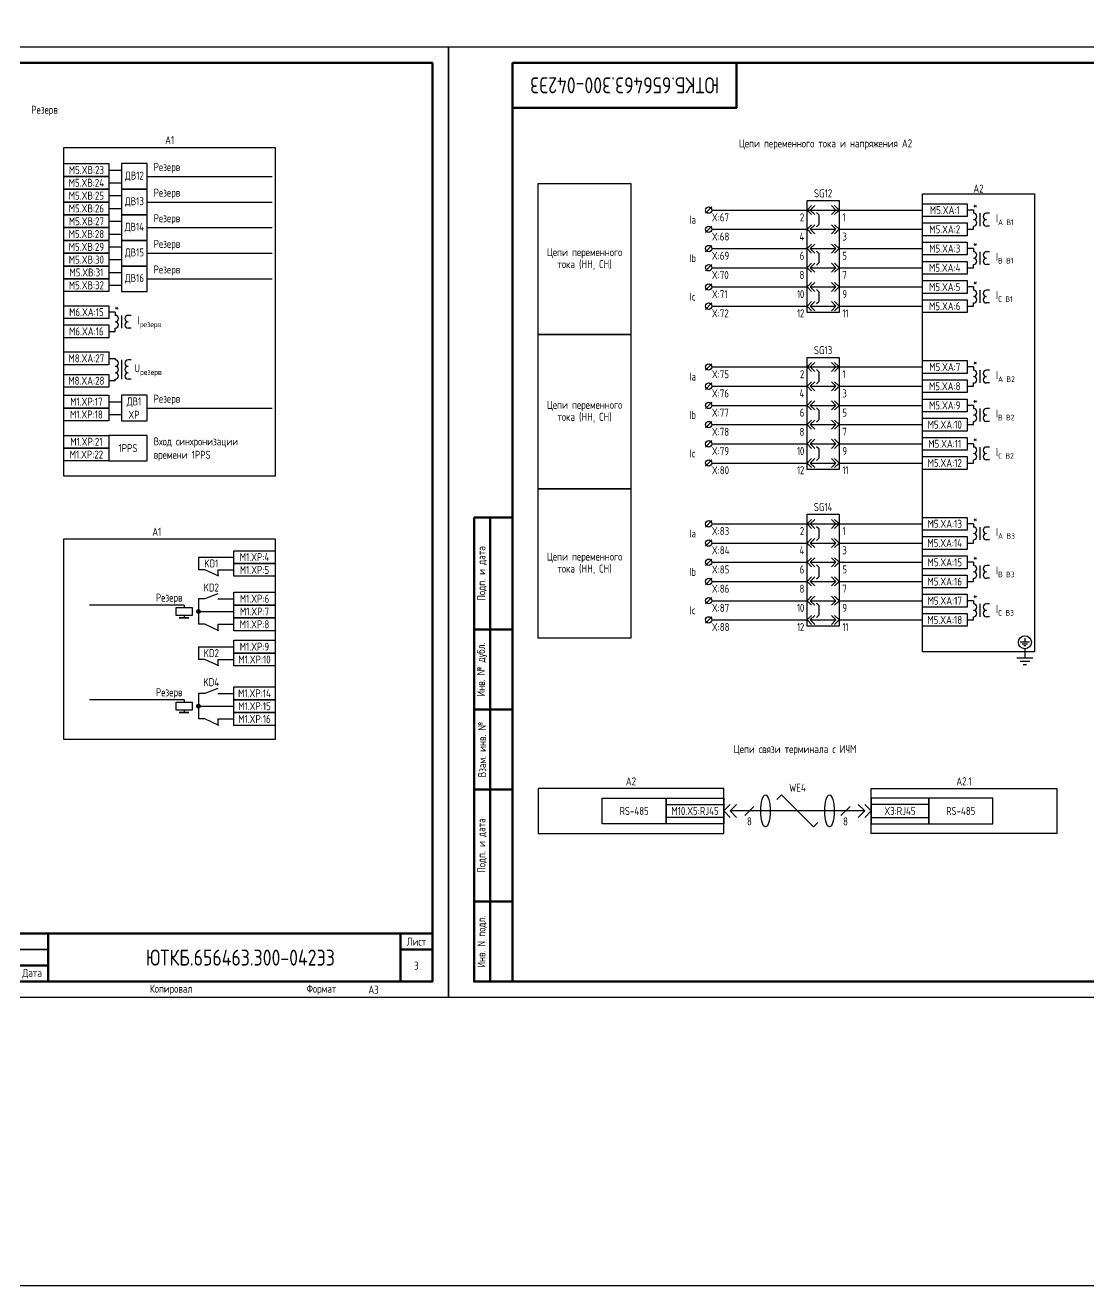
# Model space of a CAD drawing. Header units: millimetres. Extents: x -1117 to 5846, y -90 to 586.
# Drawn here: x 1127.8 to 1460, y -90 to 303.8 of the extents above; entities that cross this region are included whole.
import ezdxf

# ---------------------------------------------------------------- set-up
doc = ezdxf.new("R2010")
doc.units = ezdxf.units.MM
doc.styles.add('Gost_type_A', font='GOST_A.TTF')

# ---------------------------------------------------------------- blocks, each defined once
blk = doc.blocks.new('Формат_А3')
blk.add_lwpolyline([(-420, 297), (0, 297), (0, 0), (-420, 0)], close=True)
at = {"lineweight": 50}
blk.add_lwpolyline([(-400, 292), (-5, 292), (-5, 5), (-400, 5)], close=True, dxfattribs=at)
blk = doc.blocks.new('Штамп малый нижний')
at = {"lineweight": 50}
for points in [[(-185, 15), (-178, 15), (-178, 5), (-185, 5)], [(-178, 15), (-168, 15), (-168, 5), (-178, 5)], [(-168, 15), (-145, 15), (-145, 5), (-168, 5)], [(-145, 15), (-130, 15), (-130, 5), (-145, 5)], [(-130, 15), (-120, 15), (-120, 5), (-130, 5)], [(-120, 15), (-10, 15), (-10, 0), (-120, 0)], [(-10, 15), (0, 15), (0, 10), (-10, 10)], [(-10, 10), (0, 10), (0, 0), (-10, 0)], [(-185, 5), (-178, 5), (-178, 0), (-185, 0)], [(-178, 5), (-168, 5), (-168, 0), (-178, 0)], [(-168, 5), (-145, 5), (-145, 0), (-168, 0)], [(-145, 5), (-130, 5), (-130, 0), (-145, 0)], [(-130, 5), (-120, 5), (-120, 0), (-130, 0)]]:
    blk.add_lwpolyline(points, close=True, dxfattribs=at)
for points in [[(-185, 15), (-178, 15), (-178, 10), (-185, 10)], [(-178, 15), (-168, 15), (-168, 10), (-178, 10)], [(-168, 15), (-145, 15), (-145, 10), (-168, 10)], [(-145, 15), (-130, 15), (-130, 10), (-145, 10)], [(-130, 15), (-120, 15), (-120, 10), (-130, 10)], [(-185, 10), (-178, 10), (-178, 5), (-185, 5)], [(-178, 10), (-168, 10), (-168, 5), (-178, 5)], [(-168, 10), (-145, 10), (-145, 5), (-168, 5)], [(-145, 10), (-130, 10), (-130, 5), (-145, 5)], [(-130, 10), (-120, 10), (-120, 5), (-130, 5)]]:
    blk.add_lwpolyline(points, close=True)
at = {"char_height": 2.5, "style": 'Gost_type_A'}
for s, insert, width, attachment_point in [('Лист', (-5, 12.5), 10, 5), ('№ докум.', (-156.5, 2.5), 23, 5), ('Подп.', (-137.5, 2.5), 15, 5), ('Дата', (-125, 2.5), 10, 5), ('Изм.', (-181.5, 2.5), 7, 5), ('Лист', (-173, 2.5), 10, 5), ('Копировал', (-75, -2.53), 13.1202, 6), ('Формат', (-30, -2.53), 13.1202, 6)]:
    blk.add_mtext(s, dxfattribs=dict(at, insert=insert, width=width, attachment_point=attachment_point))
blk = doc.blocks.new('Штамп угловой верхний')
at = {"lineweight": 50}
blk.add_lwpolyline([(0, 0), (70, 0), (70, -14), (0, -14)], close=True, dxfattribs=at)
blk = doc.blocks.new('Штамп левый нижний')
at = {"lineweight": 50}
for points in [[(-12, 145), (-7, 145), (-7, 110), (-12, 110)], [(-7, 145), (0, 145), (0, 110), (-7, 110)], [(-12, 110), (-7, 110), (-7, 85), (-12, 85)], [(-7, 110), (0, 110), (0, 85), (-7, 85)], [(-12, 85), (-7, 85), (-7, 60), (-12, 60)], [(-7, 85), (0, 85), (0, 60), (-7, 60)], [(-12, 60), (-7, 60), (-7, 25), (-12, 25)], [(-7, 60), (0, 60), (0, 25), (-7, 25)], [(-12, 25), (-7, 25), (-7, 0), (-12, 0)], [(-7, 25), (0, 25), (0, 0), (-7, 0)]]:
    blk.add_lwpolyline(points, close=True, dxfattribs=at)
at = {"char_height": 2.5, "attachment_point": 5, "rotation": 90, "style": 'Gost_type_A'}
for s, insert, width in [('Подп. и дата', (-9.5, 127.5), 35), ('Инв. № дубл.', (-9.5, 97.5), 25), ('Взам. инв. №', (-9.5, 72.5), 25), ('Подп. и дата', (-9.5, 42.5), 35), ('Инв. N подл.', (-9.5, 12.5), 25)]:
    blk.add_mtext(s, dxfattribs=dict(at, insert=insert, width=width))
blk = doc.blocks.new('БИ_разъем')
for p, q in [((0, 0), (1.41, 1.41)), ((0, 0), (1.41, 1.41)), ((0, 0), (1.41, -1.41)), ((0, 0), (1.41, -1.41)), ((1, 0), (2.41, 1.41)), ((1, 0), (2.41, -1.41)), ((1, 0), (9, 0)), ((9, 0), (7.59, 1.41)), ((9, 0), (7.59, -1.41)), ((10, 0), (8.59, 1.41)), ((10, 0), (8.59, 1.41)), ((10, 0), (8.59, -1.41)), ((10, 0), (8.59, -1.41))]:
    blk.add_line(p, q)
blk = doc.blocks.new('БИ_перемычка')
for p, q in [((2.97, -0.79), (3.67, -1.5)), ((3.67, -1.5), (3.67, -4.5)), ((2.97, -5.21), (3.67, -4.5))]:
    blk.add_line(p, q)
blk = doc.blocks.new('POINT')
at = {"const_width": 0.75}
blk.add_lwpolyline([(-0.375, 0, 1), (0.375, 0, 1)], format="xyb", close=True, dxfattribs=at)

msp = doc.modelspace()

# ---------------------------------------------------------------- linework, layer by layer
for p, q in [((1153.94, 258.53), (1157.94, 258.53)), ((1165.94, 256.53), (1204.94, 256.53)), ((1153.94, 254.53), (1157.94, 254.53)), ((1153.94, 250.53), (1157.94, 250.53)), ((1165.94, 248.53), (1204.94, 248.53)), ((1153.94, 246.53), (1157.94, 246.53)), ((1342.27, 247), (1340.27, 245)), ((1342.27, 246), (1382, 246)), ((1382.01, 246), (1408, 246)), ((1424, 246), (1422, 246)), ((1153.94, 242.53), (1157.94, 242.53)), ((1165.94, 240.53), (1204.94, 240.53)), ((1342.27, 241), (1340.27, 239)), ((1153.94, 238.53), (1157.94, 238.53)), ((1342.28, 240), (1372, 240)), ((1382.01, 240), (1408, 240)), ((1422, 240), (1424, 240)), ((1153.94, 234.53), (1157.94, 234.53)), ((1165.94, 232.53), (1204.94, 232.53)), ((1342.27, 235), (1340.27, 233)), ((1342.28, 234), (1372, 234)), ((1382.01, 234), (1408, 234)), ((1424, 234), (1422, 234)), ((1153.94, 230.53), (1157.94, 230.53)), ((1342.27, 229), (1340.27, 227)), ((1153.94, 226.53), (1157.94, 226.53)), ((1165.94, 224.53), (1204.94, 224.53)), ((1342.28, 228), (1372, 228)), ((1382.01, 228), (1408, 228)), ((1422, 228), (1424, 228)), ((1153.94, 222.53), (1157.94, 222.53)), ((1342.27, 223), (1340.27, 221)), ((1342.28, 222), (1372, 222)), ((1382.01, 222), (1408, 222)), ((1424, 222), (1422, 222)), ((1342.27, 217), (1340.27, 215)), ((1155.94, 214.13), (1153.94, 214.13)), ((1342.28, 216), (1372, 216)), ((1382.01, 216), (1408, 216)), ((1422, 216), (1424, 216)), ((1153.94, 208.13), (1155.94, 208.13)), ((1342.27, 198), (1340.27, 196)), ((1342.27, 197), (1382, 197)), ((1382.01, 197), (1408, 197)), ((1424, 197), (1422, 197)), ((1342.27, 192), (1340.27, 190)), ((1342.28, 191), (1372, 191)), ((1382.01, 191), (1408, 191)), ((1422, 191), (1424, 191)), ((1153.94, 186.16), (1157.94, 186.16)), ((1342.27, 186), (1340.27, 184)), ((1153.94, 182.16), (1157.94, 182.16)), ((1165.94, 184.16), (1204.94, 184.16)), ((1342.28, 185), (1372, 185)), ((1382.01, 185), (1408, 185)), ((1424, 185), (1422, 185)), ((1342.27, 180), (1340.27, 178)), ((1342.28, 179), (1372, 179)), ((1382.01, 179), (1408, 179)), ((1422, 179), (1424, 179)), ((1342.27, 174), (1340.27, 172)), ((1342.28, 173), (1372, 173)), ((1382.01, 173), (1408, 173)), ((1424, 173), (1422, 173)), ((1342.27, 168), (1340.27, 166)), ((1342.28, 167), (1372, 167)), ((1382.01, 167), (1408, 167)), ((1422, 167), (1424, 167)), ((1342.27, 149), (1340.27, 147)), ((1342.27, 148), (1382, 148)), ((1382.01, 148), (1408, 148)), ((1424, 148), (1422, 148)), ((1342.27, 143), (1340.27, 141)), ((1342.28, 142), (1372, 142)), ((1382.01, 142), (1408, 142)), ((1422, 142), (1424, 142)), ((1181.94, 137.62), (1181.94, 133.62)), ((1342.27, 137), (1340.27, 135)), ((1342.28, 136), (1372, 136)), ((1382.01, 136), (1408, 136)), ((1424, 136), (1422, 136)), ((1187.94, 133.62), (1187.94, 131.61)), ((1342.27, 131), (1340.27, 129)), ((1342.28, 130), (1372, 130)), ((1382.01, 130), (1408, 130)), ((1422, 130), (1424, 130)), ((1177.44, 122.62), (1147.94, 122.62)), ((1177.44, 122.62), (1177.44, 121.87)), ((1342.27, 125), (1340.27, 123)), ((1342.28, 124), (1372, 124)), ((1382.01, 124), (1408, 124)), ((1424, 124), (1422, 124)), ((1177.44, 119.37), (1177.44, 118.62)), ((1342.27, 119), (1340.27, 117)), ((1187.94, 116.62), (1187.94, 114.61)), ((1342.28, 118), (1372, 118)), ((1382.01, 118), (1408, 118)), ((1422, 118), (1424, 118)), ((1181.94, 109.62), (1181.94, 105.62)), ((1187.94, 105.62), (1187.94, 103.61)), ((1177.44, 93.05), (1147.94, 93.05)), ((1177.44, 93.05), (1177.44, 92.3)), ((1177.44, 89.8), (1177.44, 89.05)), ((1187.94, 87.05), (1187.94, 85.05)), ((1362.53, 61.85), (1364, 63.32)), ((1364, 63.32), (1374, 53.32)), ((1346, 58.32), (1348, 60.32)), ((1346, 58.32), (1348, 60.32)), ((1348, 58.32), (1350, 60.32)), ((1348, 58.32), (1350, 60.32)), ((1355.41, 59.73), (1352.59, 56.9)), ((1385.41, 59.73), (1382.59, 56.9)), ((1390, 58.32), (1388, 60.32)), ((1390, 58.32), (1388, 60.32)), ((1392, 58.32), (1390, 60.32)), ((1392, 58.32), (1390, 60.32)), ((1346, 58.32), (1348, 56.32)), ((1346, 58.32), (1348, 56.32)), ((1390, 58.32), (1348, 58.32)), ((1348, 58.32), (1350, 56.32)), ((1348, 58.32), (1350, 56.32)), ((1390, 58.32), (1388, 56.32)), ((1390, 58.32), (1388, 56.32)), ((1392, 58.32), (1390, 56.32)), ((1392, 58.32), (1390, 56.32)), ((1374, 53.32), (1375.41, 54.73))]:
    msp.add_line(p, q)
at = {"ltscale": 4}
for p, q in [((1424, 246), (1424, 245)), ((1424, 245.5), (1424, 245)), ((1426, 245), (1426, 241)), ((1426, 245), (1426, 241)), ((1429, 245), (1428, 245)), ((1429, 245), (1428, 245)), ((1424, 240), (1424, 241)), ((1429, 241), (1428, 241)), ((1429, 241), (1428, 241)), ((1424, 234), (1424, 233)), ((1424, 233.5), (1424, 233)), ((1426, 233), (1426, 229)), ((1426, 233), (1426, 229)), ((1429, 233), (1428, 233)), ((1429, 233), (1428, 233)), ((1424, 228), (1424, 229)), ((1429, 229), (1428, 229)), ((1429, 229), (1428, 229)), ((1424, 222), (1424, 221)), ((1424, 221.5), (1424, 221)), ((1426, 221), (1426, 217)), ((1426, 221), (1426, 217)), ((1429, 221), (1428, 221)), ((1429, 221), (1428, 221)), ((1424, 216), (1424, 217)), ((1429, 217), (1428, 217)), ((1429, 217), (1428, 217)), ((1155.94, 214.13), (1155.94, 213.13)), ((1155.94, 213.63), (1155.94, 213.13)), ((1157.94, 213.13), (1157.94, 209.13)), ((1157.94, 213.13), (1157.94, 209.13)), ((1160.94, 213.13), (1159.94, 213.13)), ((1160.94, 213.13), (1159.94, 213.13)), ((1155.94, 208.13), (1155.94, 209.13)), ((1160.94, 209.13), (1159.94, 209.13)), ((1160.94, 209.13), (1159.94, 209.13)), ((1153.94, 199.7), (1155.94, 199.7)), ((1155.94, 199.7), (1155.94, 199.2)), ((1155.94, 199.7), (1155.94, 199.2)), ((1157.94, 199.2), (1157.94, 195.2)), ((1157.94, 197.2), (1157.94, 193.2)), ((1160.94, 199.2), (1159.94, 199.2)), ((1424, 197), (1424, 196)), ((1155.94, 192.7), (1155.94, 193.2)), ((1160.94, 193.2), (1159.94, 193.2)), ((1424, 196.5), (1424, 196)), ((1426, 196), (1426, 192)), ((1426, 196), (1426, 192)), ((1429, 196), (1428, 196)), ((1429, 196), (1428, 196)), ((1155.94, 192.7), (1153.94, 192.7)), ((1424, 191), (1424, 192)), ((1429, 192), (1428, 192)), ((1429, 192), (1428, 192)), ((1424, 185), (1424, 184)), ((1424, 184.5), (1424, 184)), ((1426, 184), (1426, 180)), ((1426, 184), (1426, 180)), ((1429, 184), (1428, 184)), ((1429, 184), (1428, 184)), ((1424, 179), (1424, 180)), ((1429, 180), (1428, 180)), ((1429, 180), (1428, 180)), ((1424, 173), (1424, 172)), ((1424, 172.5), (1424, 172)), ((1426, 172), (1426, 168)), ((1426, 172), (1426, 168)), ((1429, 172), (1428, 172)), ((1429, 172), (1428, 172)), ((1424, 167), (1424, 168)), ((1429, 168), (1428, 168)), ((1429, 168), (1428, 168)), ((1424, 148), (1424, 147)), ((1424, 147.5), (1424, 147)), ((1426, 147), (1426, 143)), ((1426, 147), (1426, 143)), ((1429, 147), (1428, 147)), ((1429, 147), (1428, 147)), ((1424, 142), (1424, 143)), ((1429, 143), (1428, 143)), ((1429, 143), (1428, 143)), ((1424, 136), (1424, 135)), ((1424, 135.5), (1424, 135)), ((1426, 135), (1426, 131)), ((1426, 135), (1426, 131)), ((1429, 135), (1428, 135)), ((1429, 135), (1428, 135)), ((1424, 130), (1424, 131)), ((1429, 131), (1428, 131)), ((1429, 131), (1428, 131)), ((1424, 124), (1424, 123)), ((1424, 123.5), (1424, 123)), ((1426, 123), (1426, 119)), ((1426, 123), (1426, 119)), ((1429, 123), (1428, 123)), ((1429, 123), (1428, 123)), ((1424, 118), (1424, 119)), ((1429, 119), (1428, 119)), ((1429, 119), (1428, 119))]:
    msp.add_line(p, q, dxfattribs=at)
at = {"ltscale": 1.08}
for p, q in [((1181.94, 137.62), (1192.94, 137.62)), ((1183.94, 133.62), (1181.94, 133.62)), ((1187.94, 133.62), (1192.94, 133.62)), ((1183.94, 124.62), (1181.94, 124.62)), ((1181.94, 124.62), (1181.94, 116.62)), ((1187.94, 124.62), (1192.94, 124.62)), ((1181.94, 120.62), (1192.94, 120.62)), ((1183.94, 116.62), (1181.94, 116.62)), ((1187.94, 116.62), (1192.94, 116.62)), ((1181.94, 109.62), (1192.94, 109.62)), ((1183.94, 105.62), (1181.94, 105.62)), ((1187.94, 105.62), (1192.94, 105.62)), ((1183.94, 95.05), (1181.94, 95.05)), ((1181.94, 95.05), (1181.94, 87.05)), ((1187.94, 95.05), (1192.94, 95.05)), ((1181.94, 91.05), (1192.94, 91.05)), ((1183.94, 87.05), (1181.94, 87.05)), ((1187.94, 87.05), (1192.94, 87.05))]:
    msp.add_line(p, q, dxfattribs=at)
at = {"ltscale": 4.32}
for p, q in [((1188.33, 131.62), (1183.94, 133.62)), ((1187.94, 126.12), (1183.94, 124.62)), ((1188.33, 114.62), (1183.94, 116.62)), ((1441.44, 111.02), (1438.59, 111.02)), ((1440.87, 110.45), (1439.16, 110.45)), ((1440.02, 112.3), (1440.02, 111.02)), ((1440.3, 109.88), (1439.73, 109.88)), ((1440.02, 109), (1440.02, 106)), ((1188.33, 103.62), (1183.94, 105.62)), ((1442.52, 106), (1437.52, 106)), ((1441.52, 105), (1438.52, 105)), ((1440.52, 104), (1439.52, 104)), ((1187.94, 96.55), (1183.94, 95.05)), ((1188.33, 85.06), (1183.94, 87.05))]:
    msp.add_line(p, q, dxfattribs=at)
for points in [[(-1117.42, 586), (5845.64, 586), (5845.64, -90), (-1117.42, -90)], [(1139.94, 265.61), (1205.94, 265.61), (1205.94, 162.86), (1139.94, 162.86)], [(1139.94, 260.53), (1153.94, 260.53), (1153.94, 256.53), (1139.94, 256.53)], [(1139.94, 256.53), (1153.94, 256.53), (1153.94, 252.53), (1139.94, 252.53)], [(1139.94, 252.53), (1153.94, 252.53), (1153.94, 248.53), (1139.94, 248.53)], [(1317, 207.1), (1288, 207.1), (1288, 254.32), (1317, 254.32)], [(1139.94, 248.53), (1153.94, 248.53), (1153.94, 244.53), (1139.94, 244.53)], [(1372, 249), (1382, 249), (1382, 214), (1372, 214)], [(1408.02, 251.04), (1443.02, 251.04), (1443.02, 108), (1408.02, 108)], [(1139.94, 244.53), (1153.94, 244.53), (1153.94, 240.53), (1139.94, 240.53)], [(1408, 248), (1422, 248), (1422, 244), (1408, 244)], [(1139.94, 240.53), (1153.94, 240.53), (1153.94, 236.53), (1139.94, 236.53)], [(1408, 242), (1422, 242), (1422, 238), (1408, 238)], [(1139.94, 236.53), (1153.94, 236.53), (1153.94, 232.53), (1139.94, 232.53)], [(1139.94, 232.53), (1153.94, 232.53), (1153.94, 228.53), (1139.94, 228.53)], [(1408, 236), (1422, 236), (1422, 232), (1408, 232)], [(1139.94, 228.53), (1153.94, 228.53), (1153.94, 224.53), (1139.94, 224.53)], [(1408, 230), (1422, 230), (1422, 226), (1408, 226)], [(1139.94, 224.53), (1153.94, 224.53), (1153.94, 220.53), (1139.94, 220.53)], [(1408, 224), (1422, 224), (1422, 220), (1408, 220)], [(1408, 218), (1422, 218), (1422, 214), (1408, 214)], [(1139.94, 216.13), (1153.94, 216.13), (1153.94, 212.13), (1139.94, 212.13)], [(1139.94, 210.13), (1153.94, 210.13), (1153.94, 206.13), (1139.94, 206.13)], [(1317, 158.91), (1288, 158.91), (1288, 207.1), (1317, 207.1)], [(1139.94, 201.7), (1153.94, 201.7), (1153.94, 197.7), (1139.94, 197.7)], [(1372, 200), (1382, 200), (1382, 165), (1372, 165)], [(1408, 199), (1422, 199), (1422, 195), (1408, 195)], [(1139.94, 194.7), (1153.94, 194.7), (1153.94, 190.7), (1139.94, 190.7)], [(1408, 193), (1422, 193), (1422, 189), (1408, 189)], [(1139.94, 188.16), (1153.94, 188.16), (1153.94, 184.16), (1139.94, 184.16)], [(1408, 187), (1422, 187), (1422, 183), (1408, 183)], [(1139.94, 184.16), (1153.94, 184.16), (1153.94, 180.16), (1139.94, 180.16)], [(1408, 181), (1422, 181), (1422, 177), (1408, 177)], [(1139.94, 175.65), (1153.94, 175.65), (1153.94, 171.65), (1139.94, 171.65)], [(1408, 175), (1422, 175), (1422, 171), (1408, 171)], [(1139.94, 171.65), (1153.94, 171.65), (1153.94, 167.65), (1139.94, 167.65)], [(1408, 169), (1422, 169), (1422, 165), (1408, 165)], [(1317, 112.32), (1288, 112.32), (1288, 158.91), (1317, 158.91)], [(1372, 151), (1382, 151), (1382, 116), (1372, 116)], [(1408, 150), (1422, 150), (1422, 146), (1408, 146)], [(1139.94, 143.28), (1205.94, 143.28), (1205.94, 80.61), (1139.94, 80.61)], [(1408, 144), (1422, 144), (1422, 140), (1408, 140)], [(1192.94, 139.62), (1205.94, 139.62), (1205.94, 135.62), (1192.94, 135.62)], [(1408, 138), (1422, 138), (1422, 134), (1408, 134)], [(1192.94, 135.62), (1205.94, 135.62), (1205.94, 131.62), (1192.94, 131.62)], [(1408, 132), (1422, 132), (1422, 128), (1408, 128)], [(1192.94, 126.62), (1205.94, 126.62), (1205.94, 122.62), (1192.94, 122.62)], [(1192.94, 122.62), (1205.94, 122.62), (1205.94, 118.62), (1192.94, 118.62)], [(1408, 126), (1422, 126), (1422, 122), (1408, 122)], [(1179.94, 121.87), (1179.94, 119.37), (1174.94, 119.37), (1174.94, 121.87)], [(1178.94, 118.62), (1175.94, 118.62)], [(1192.94, 118.62), (1205.94, 118.62), (1205.94, 114.62), (1192.94, 114.62)], [(1408, 120), (1422, 120), (1422, 116), (1408, 116)], [(1192.94, 111.62), (1205.94, 111.62), (1205.94, 107.62), (1192.94, 107.62)], [(1192.94, 107.62), (1205.94, 107.62), (1205.94, 103.62), (1192.94, 103.62)], [(1192.94, 97.05), (1205.94, 97.05), (1205.94, 93.05), (1192.94, 93.05)], [(1179.94, 92.3), (1179.94, 89.8), (1174.94, 89.8), (1174.94, 92.3)], [(1192.94, 93.05), (1205.94, 93.05), (1205.94, 89.05), (1192.94, 89.05)], [(1178.94, 89.05), (1175.94, 89.05)], [(1192.94, 89.05), (1205.94, 89.05), (1205.94, 85.05), (1192.94, 85.05)], [(1288, 51.32), (1346, 51.32), (1346, 65.32), (1288, 65.32)], [(1450, 51.32), (1392, 51.32), (1392, 65.32), (1450, 65.32)], [(1308, 62.32), (1328, 62.32), (1328, 54.32), (1308, 54.32)], [(1328, 62.32), (1346, 62.32), (1346, 54.32), (1328, 54.32)], [(1328, 60.32), (1346, 60.32), (1346, 56.32), (1328, 56.32)], [(1410, 62.32), (1392, 62.32), (1392, 54.32), (1410, 54.32)], [(1410, 60.32), (1392, 60.32), (1392, 56.32), (1410, 56.32)], [(1430, 62.32), (1410, 62.32), (1410, 54.32), (1430, 54.32)]]:
    msp.add_lwpolyline(points, close=True)
at = {"ltscale": 4}
for points in [[(1157.94, 252.53), (1165.94, 252.53), (1165.94, 260.53), (1157.94, 260.53)], [(1157.94, 244.53), (1165.94, 244.53), (1165.94, 252.53), (1157.94, 252.53)], [(1157.94, 236.53), (1165.94, 236.53), (1165.94, 244.53), (1157.94, 244.53)], [(1157.94, 228.53), (1165.94, 228.53), (1165.94, 236.53), (1157.94, 236.53)], [(1157.94, 220.53), (1165.94, 220.53), (1165.94, 228.53), (1157.94, 228.53)], [(1157.94, 180.16), (1165.94, 180.16), (1165.94, 188.16), (1157.94, 188.16)], [(1153.94, 167.65), (1165.94, 167.65), (1165.94, 175.65), (1153.94, 175.65)]]:
    msp.add_lwpolyline(points, close=True, dxfattribs=at)
for centre, radius in [((1341.27, 246), 1), ((1341.27, 240), 1), ((1341.27, 234), 1), ((1341.27, 228), 1), ((1341.27, 222), 1), ((1341.27, 216), 1), ((1341.27, 197), 1), ((1341.27, 191), 1), ((1341.27, 185), 1), ((1341.27, 179), 1), ((1341.27, 173), 1), ((1341.27, 167), 1), ((1341.27, 148), 1), ((1341.27, 142), 1), ((1341.27, 136), 1), ((1341.27, 130), 1), ((1341.27, 124), 1), ((1341.27, 118), 1), ((1440.02, 111.02), 2.02)]:
    msp.add_circle(centre, radius)
for centre, start, end in [((1424, 244), 270, 90), ((1424, 244), 270, 90), ((1428, 244), 90, 270), ((1428, 244), 90, 270), ((1424, 242), 270, 90), ((1424, 242), 270, 90), ((1428, 242), 90, 270), ((1428, 242), 90, 270), ((1424, 232), 270, 90), ((1424, 232), 270, 90), ((1428, 232), 90, 270), ((1428, 232), 90, 270), ((1424, 230), 270, 90), ((1424, 230), 270, 90), ((1428, 230), 90, 270), ((1428, 230), 90, 270), ((1424, 220), 270, 90), ((1424, 220), 270, 90), ((1428, 220), 90, 270), ((1428, 220), 90, 270), ((1424, 218), 270, 90), ((1424, 218), 270, 90), ((1428, 218), 90, 270), ((1428, 218), 90, 270), ((1155.94, 212.13), 270, 90), ((1155.94, 212.13), 270, 90), ((1159.94, 212.13), 90, 270), ((1159.94, 212.13), 90, 270), ((1155.94, 210.13), 270, 90), ((1155.94, 210.13), 270, 90), ((1159.94, 210.13), 90, 270), ((1159.94, 210.13), 90, 270), ((1155.94, 198.2), 270, 90), ((1155.94, 196.2), 270, 90), ((1159.94, 198.2), 90, 270), ((1159.94, 198.2), 90, 270), ((1159.94, 196.2), 90, 270), ((1159.94, 196.2), 90, 270), ((1155.94, 194.2), 270, 90), ((1159.94, 194.2), 90, 270), ((1424, 195), 270, 90), ((1424, 195), 270, 90), ((1424, 193), 270, 90), ((1424, 193), 270, 90), ((1428, 195), 90, 270), ((1428, 195), 90, 270), ((1428, 193), 90, 270), ((1428, 193), 90, 270), ((1424, 183), 270, 90), ((1424, 183), 270, 90), ((1424, 181), 270, 90), ((1424, 181), 270, 90), ((1428, 183), 90, 270), ((1428, 183), 90, 270), ((1428, 181), 90, 270), ((1428, 181), 90, 270), ((1424, 171), 270, 90), ((1424, 171), 270, 90), ((1424, 169), 270, 90), ((1424, 169), 270, 90), ((1428, 171), 90, 270), ((1428, 171), 90, 270), ((1428, 169), 90, 270), ((1428, 169), 90, 270), ((1424, 146), 270, 90), ((1424, 146), 270, 90), ((1428, 146), 90, 270), ((1428, 146), 90, 270), ((1424, 144), 270, 90), ((1424, 144), 270, 90), ((1428, 144), 90, 270), ((1428, 144), 90, 270), ((1424, 134), 270, 90), ((1424, 134), 270, 90), ((1428, 134), 90, 270), ((1428, 134), 90, 270), ((1424, 132), 270, 90), ((1424, 132), 270, 90), ((1428, 132), 90, 270), ((1428, 132), 90, 270), ((1424, 122), 270, 90), ((1424, 122), 270, 90), ((1428, 122), 90, 270), ((1428, 122), 90, 270), ((1424, 120), 270, 90), ((1424, 120), 270, 90), ((1428, 120), 90, 270), ((1428, 120), 90, 270)]:
    msp.add_arc(centre, 1, start, end, dxfattribs=at)
for centre in [(1359, 58.32), (1379, 58.32)]:
    msp.add_ellipse(centre, major_axis=(0, -5), ratio=0.293778)

# ---------------------------------------------------------------- block references
at = {"color": 1}
for name, p in [('Формат_А3', (1260, 0)), ('Формат_А3', (1680, 0)), ('Штамп левый нижний', (1280, 5)), ('Штамп малый нижний', (1255, 5))]:
    msp.add_blockref(name, p, dxfattribs=at)
for name, p in [('Штамп угловой верхний', (1280, 292)), ('БИ_разъем', (1372, 246)), ('БИ_перемычка', (1372, 246)), ('БИ_разъем', (1372, 240)), ('БИ_разъем', (1372, 234)), ('БИ_перемычка', (1372, 234)), ('БИ_разъем', (1372, 228)), ('БИ_разъем', (1372, 222)), ('БИ_перемычка', (1372, 222)), ('БИ_разъем', (1372, 216)), ('БИ_разъем', (1372, 197)), ('БИ_перемычка', (1372, 197)), ('БИ_разъем', (1372, 191)), ('БИ_разъем', (1372, 185)), ('БИ_перемычка', (1372, 185)), ('БИ_разъем', (1372, 179)), ('БИ_разъем', (1372, 173)), ('БИ_перемычка', (1372, 173)), ('БИ_разъем', (1372, 167)), ('БИ_разъем', (1372, 148)), ('БИ_перемычка', (1372, 148)), ('БИ_разъем', (1372, 142)), ('БИ_разъем', (1372, 136)), ('БИ_перемычка', (1372, 136)), ('БИ_разъем', (1372, 130)), ('БИ_разъем', (1372, 124)), ('БИ_перемычка', (1372, 124)), ('POINT', (1181.94, 120.62)), ('БИ_разъем', (1372, 118)), ('POINT', (1181.94, 91.05))]:
    msp.add_blockref(name, p)

# ---------------------------------------------------------------- texts
at = {"insert": (1315, 285), "char_height": 5, "width": 70, "attachment_point": 5, "rotation": 180, "style": 'Gost_type_A'}
msp.add_mtext('ЮТКБ.656463.300-042Э3', dxfattribs=at)
at = {"lineweight": 25, "char_height": 2.5, "attachment_point": 5, "line_spacing_factor": 0.9, "style": 'Gost_type_A'}
for s, insert, width in [('Резерв', (1133.85, 277.03), 395), ('Цепи переменного тока и напряжения A2', (1377.75, 266.5), 197.5)]:
    msp.add_mtext(s, dxfattribs=dict(at, insert=insert, width=width))
at = {"char_height": 2.5, "style": 'Gost_type_A'}
for s, insert, width, attachment_point, line_spacing_factor in [('A1', (1172.94, 266.61), 66, 8, 0.9), ('SG12', (1377, 250), 10, 8, 0.9), ('A2', (1425.52, 251.48), 35, 8, 0.9), ('Ia', (1336.27, 243), 10, 5, 0.9), ('X:67', (1342.27, 245), 10, 1, 0.9), ('{\\T0.9;2}', (1371, 245), 5, 3, 0.9), ('{\\T0.9;1}', (1383, 245), 5, 1, 0.9), ('X:68', (1342.27, 239), 10, 1, 0.9), ('{\\T0.9;4}', (1371, 239), 5, 3, 0.9), ('{\\T0.9;3}', (1383, 239), 5, 1, 0.9), ('Цепи переменного тока (НН, СН)', (1302.5, 230.71), 29, 5, 0.9), ('X:69', (1342.27, 233), 10, 1, 0.9), ('{\\T0.9;6}', (1371, 233), 5, 3, 0.9), ('{\\T0.9;5}', (1383, 233), 5, 1, 0.9), ('Ib', (1336.27, 231), 10, 5, 0.9), ('X:70', (1342.27, 227), 10, 1, 0.9), ('{\\T0.9;8}', (1371, 227), 5, 3, 0.9), ('{\\T0.9;7}', (1383, 227), 5, 1, 0.9), ('X:71', (1342.27, 221), 10, 1, 0.9), ('{\\T0.9;10}', (1371, 221), 5, 3, 0.9), ('{\\T0.9;9}', (1383, 221), 5, 1, 0.9), ('Ic', (1336.27, 219), 10, 5, 0.9), ('X:72', (1342.27, 215), 10, 1, 0.9), ('{\\T0.9;12}', (1371, 215), 5, 3, 0.9), ('{\\T0.9;11}', (1383, 215), 5, 1, 0.9), ('SG13', (1377, 201), 10, 8, 0.9), ('Ia', (1336.27, 194), 10, 5, 0.9), ('X:75', (1342.27, 196), 10, 1, 0.9), ('{\\T0.9;2}', (1371, 196), 5, 3, 0.9), ('{\\T0.9;1}', (1383, 196), 5, 1, 0.9), ('X:76', (1342.27, 190), 10, 1, 0.9), ('{\\T0.9;4}', (1371, 190), 5, 3, 0.9), ('{\\T0.9;3}', (1383, 190), 5, 1, 0.9), ('Цепи переменного тока (НН, СН)', (1302.5, 183.01), 29, 5, 0.9), ('Ib', (1336.27, 182), 10, 5, 0.9), ('X:77', (1342.27, 184), 10, 1, 0.9), ('{\\T0.9;6}', (1371, 184), 5, 3, 0.9), ('{\\T0.9;5}', (1383, 184), 5, 1, 0.9), ('X:78', (1342.27, 178), 10, 1, 0.9), ('{\\T0.9;8}', (1371, 178), 5, 3, 0.9), ('{\\T0.9;7}', (1383, 178), 5, 1, 0.9), ('Ic', (1336.27, 170), 10, 5, 0.9), ('X:79', (1342.27, 172), 10, 1, 0.9), ('{\\T0.9;10}', (1371, 172), 5, 3, 0.9), ('{\\T0.9;9}', (1383, 172), 5, 1, 0.9), ('X:80', (1342.27, 166), 10, 1, 0.9), ('{\\T0.9;12}', (1371, 166), 5, 3, 0.9), ('{\\T0.9;11}', (1383, 166), 5, 1, 0.9), ('SG14', (1377, 152), 10, 8, 0.9), ('A1', (1168.94, 144.28), 74.0002, 8, 0.9), ('Ia', (1336.27, 145), 10, 5, 0.9), ('X:83', (1342.27, 147), 10, 1, 0.9), ('{\\T0.9;2}', (1371, 147), 5, 3, 0.9), ('{\\T0.9;1}', (1383, 147), 5, 1, 0.9), ('Цепи переменного тока (НН, СН)', (1302.5, 135.61), 29, 5, 0.9), ('X:84', (1342.27, 141), 10, 1, 0.9), ('{\\T0.9;4}', (1371, 141), 5, 3, 0.9), ('{\\T0.9;3}', (1383, 141), 5, 1, 0.9), ('Ib', (1336.27, 133), 10, 5, 0.9), ('X:85', (1342.27, 135), 10, 1, 0.9), ('{\\T0.9;6}', (1371, 135), 5, 3, 0.9), ('{\\T0.9;5}', (1383, 135), 5, 1, 0.9), ('Резерв', (1176.94, 124.62), 37, 6, 0.8), ('X:86', (1342.27, 129), 10, 1, 0.9), ('{\\T0.9;8}', (1371, 129), 5, 3, 0.9), ('{\\T0.9;7}', (1383, 129), 5, 1, 0.9), ('Ic', (1336.27, 121), 10, 5, 0.9), ('X:87', (1342.27, 123), 10, 1, 0.9), ('{\\T0.9;10}', (1371, 123), 5, 3, 0.9), ('{\\T0.9;9}', (1383, 123), 5, 1, 0.9), ('X:88', (1342.27, 117), 10, 1, 0.9), ('{\\T0.9;12}', (1371, 117), 5, 3, 0.9), ('{\\T0.9;11}', (1383, 117), 5, 1, 0.9), ('Резерв', (1176.94, 95.05), 37, 6, 0.8), ('Цепи связи терминала с ИЧМ', (1368.25, 77.32), 197.5, 5, 0.9), ('A2', (1317, 66.32), 58.0002, 8, 0.9), ('A2.1', (1421, 66.32), 58.0002, 8, 0.9)]:
    msp.add_mtext(s, dxfattribs=dict(at, insert=insert, width=width, attachment_point=attachment_point, line_spacing_factor=line_spacing_factor))
at = {"style": 'Gost_type_A'}
for s, insert, char_height, width, attachment_point in [('Резерв', (1167.94, 257.53), 2.5, 27.8465, 7), ('M5.XВ:23', (1146.94, 258.53), 2.5, 14, 5), ('ДВ12', (1161.94, 256.53), 2.5, 7.9998, 5), ('M5.XВ:24', (1146.94, 254.53), 2.5, 14, 5), ('Резерв', (1167.94, 249.53), 2.5, 27.8465, 7), ('M5.XВ:25', (1146.94, 250.53), 2.5, 14, 5), ('ДВ13', (1161.94, 248.53), 2.5, 7.9998, 5), ('M5.XВ:26', (1146.94, 246.53), 2.5, 14, 5), ('Резерв', (1167.94, 241.53), 2.5, 27.8465, 7), ('M5.XA:1', (1415, 246), 2.5, 14, 5), ('*', (1424.5, 247.5), 2.5, 3, 5), ('\\A1;I{\\H0.7x;\\S^ A В1;}', (1431, 243), 2.5, 8, 4), ('M5.XВ:27', (1146.94, 242.53), 2.5, 14, 5), ('ДВ14', (1161.94, 240.53), 2.5, 7.9998, 5), ('M5.XA:2', (1414.99, 240), 2.5, 14.018, 5), ('M5.XВ:28', (1146.94, 238.53), 2.5, 14, 5), ('Резерв', (1167.94, 233.53), 2.5, 27.8465, 7), ('M5.XВ:29', (1146.94, 234.53), 2.5, 14, 5), ('ДВ15', (1161.94, 232.53), 2.5, 7.9998, 5), ('M5.XA:3', (1415, 234), 2.5, 14, 5), ('*', (1424.5, 235.5), 2.5, 3, 5), ('\\A1;I{\\H0.7x;\\S^ В B1;}', (1431, 231), 2.5, 8, 4), ('M5.XВ:30', (1146.94, 230.53), 2.5, 14, 5), ('Резерв', (1167.94, 225.53), 2.5, 27.8465, 7), ('M5.XA:4', (1414.99, 227.99), 2.5, 14.018, 5), ('M5.XВ:31', (1146.94, 226.53), 2.5, 14, 5), ('ДВ16', (1161.94, 224.53), 2.5, 7.9998, 5), ('M5.XВ:32', (1146.94, 222.53), 2.5, 14, 5), ('M5.XA:5', (1415, 222), 2.5, 14, 5), ('*', (1424.5, 223.5), 2.5, 3, 5), ('\\A1;I{\\H0.7x;\\S^ C B1;}', (1431, 219), 2.5, 8, 4), ('M5.XA:6', (1414.99, 215.99), 2.5, 14.018, 5), ('M6.XA:15', (1146.94, 214.13), 2.5, 14, 5), ('*', (1156.44, 215.63), 2.5, 3, 5), ('\\A1;I{\\H0.7x;\\S^ резерв;}', (1162.94, 211.13), 2.5, 8, 4), ('M6.XA:16', (1146.93, 208.12), 2.5, 14.018, 5), ('M8.XA:27', (1146.93, 199.7), 2.5, 14.018, 5), ('\\A1;U{\\H0.7x;\\S^ резерв;}', (1161.94, 196.2), 2.5, 12, 4), ('M5.XA:7', (1415, 197), 2.5, 14, 5), ('*', (1424.5, 198.5), 2.5, 3, 5), ('M8.XA:28', (1146.93, 192.7), 2.5, 14.018, 5), ('\\A1;I{\\H0.7x;\\S^ A B2;}', (1431, 194), 2.5, 8, 4), ('M5.XA:8', (1414.99, 190.99), 2.5, 14.018, 5), ('M1.XP:17', (1146.94, 186.16), 2.5, 14, 5), ('ДВ1 XP', (1161.81, 184.16), 2.5, 7.7588, 5), ('Резерв', (1167.94, 185.16), 2.5, 37, 7), ('M5.XA:9', (1415, 185), 2.5, 14, 5), ('*', (1424.5, 186.5), 2.5, 3, 5), ('M1.XP:18', (1146.94, 182.16), 2.5, 14, 5), ('\\A1;I{\\H0.7x;\\S^ В B2;}', (1431, 182), 2.5, 8, 4), ('M5.XA:10', (1414.99, 178.99), 2.5, 14.018, 5), ('M1.XP:21', (1146.94, 173.65), 2.5, 14, 5), ('Вход синхронизации\\Pвремени 1PPS', (1167.94, 167.65), 2.5, 35.9749, 7), ('M5.XA:11', (1415, 173), 2.5, 14, 5), ('*', (1424.5, 174.5), 2.5, 3, 5), ('M1.XP:22', (1146.94, 169.65), 2.5, 14, 5), ('1PPS', (1159.94, 171.65), 2.5, 12, 5), ('\\A1;I{\\H0.7x;\\S^ C B2;}', (1431, 170), 2.5, 8, 4), ('M5.XA:12', (1414.99, 167), 2.5, 14.018, 5), ('*', (1424.5, 149.5), 2.5, 3, 5), ('M5.XA:13', (1415, 148.01), 2.5, 14, 5), ('\\A1;I{\\H0.7x;\\S^ А B3;}', (1431, 145), 2.5, 8, 4), ('M5.XA:14', (1414.99, 142), 2.5, 14.018, 5), ('M1.XP:4', (1199.44, 137.62), 2.5, 13, 5), ('KD1', (1185.94, 135.62), 2.5, 8, 5), ('M1.XP:5', (1199.44, 133.62), 2.5, 13, 5), ('M5.XA:15', (1415, 136), 2.5, 14, 5), ('*', (1424.5, 137.5), 2.5, 3, 5), ('\\A1;I{\\H0.7x;\\S^ В B3;}', (1431, 133), 2.5, 8, 4), ('M5.XA:16', (1414.99, 129.99), 2.5, 14.018, 5), ('KD2', (1185.94, 128.12), 2.5, 8, 5), ('M1.XP:6', (1199.44, 124.62), 2.5, 13, 5), ('M5.XA:17', (1415, 124), 2.5, 14, 5), ('*', (1424.5, 125.5), 2.5, 3, 5), ('\\A1;I{\\H0.7x;\\S^ C B3;}', (1431, 121), 2.5, 8, 4), ('M1.XP:7', (1199.44, 120.62), 2.5, 13, 5), ('M5.XA:18', (1414.99, 117.99), 2.5, 14.018, 5), ('M1.XP:8', (1199.44, 116.62), 2.5, 13, 5), ('M1.XP:9', (1199.44, 109.62), 2.5, 13, 5), ('KD2', (1185.94, 107.62), 2.5, 8, 5), ('M1.XP:10', (1199.44, 105.62), 2.5, 13, 5), ('KD4', (1185.94, 98.55), 2.5, 8, 5), ('M1.XP:14', (1199.44, 95.05), 2.5, 13, 5), ('M1.XP:15', (1199.44, 91.05), 2.5, 13, 5), ('M1.XP:16', (1199.44, 87.05), 2.5, 13, 5), ('WE4', (1369, 64.32), 2.5, 20, 8), ('RS-485', (1318, 58.32), 2.5, 19.9998, 5), ('M10.X5:RJ45', (1337, 58.32), 2.5, 18.0002, 5), ('X3:RJ45', (1401, 58.32), 2.5, 18.0002, 5), ('RS-485', (1420, 58.32), 2.5, 19.9998, 5), ('8', (1354, 56.32), 2.5, 20, 2), ('8', (1384, 56.32), 2.5, 20, 2), ('ЮТКБ.656463.300-042Э3', (1195, 12.5), 5, 120, 5), ('3', (1250, 10), 2.5, 10, 5), ('A3', (1235, 2.5), 2.5, 20, 4)]:
    msp.add_mtext(s, dxfattribs=dict(at, insert=insert, char_height=char_height, width=width, attachment_point=attachment_point))

doc.saveas('drawing.dxf')
